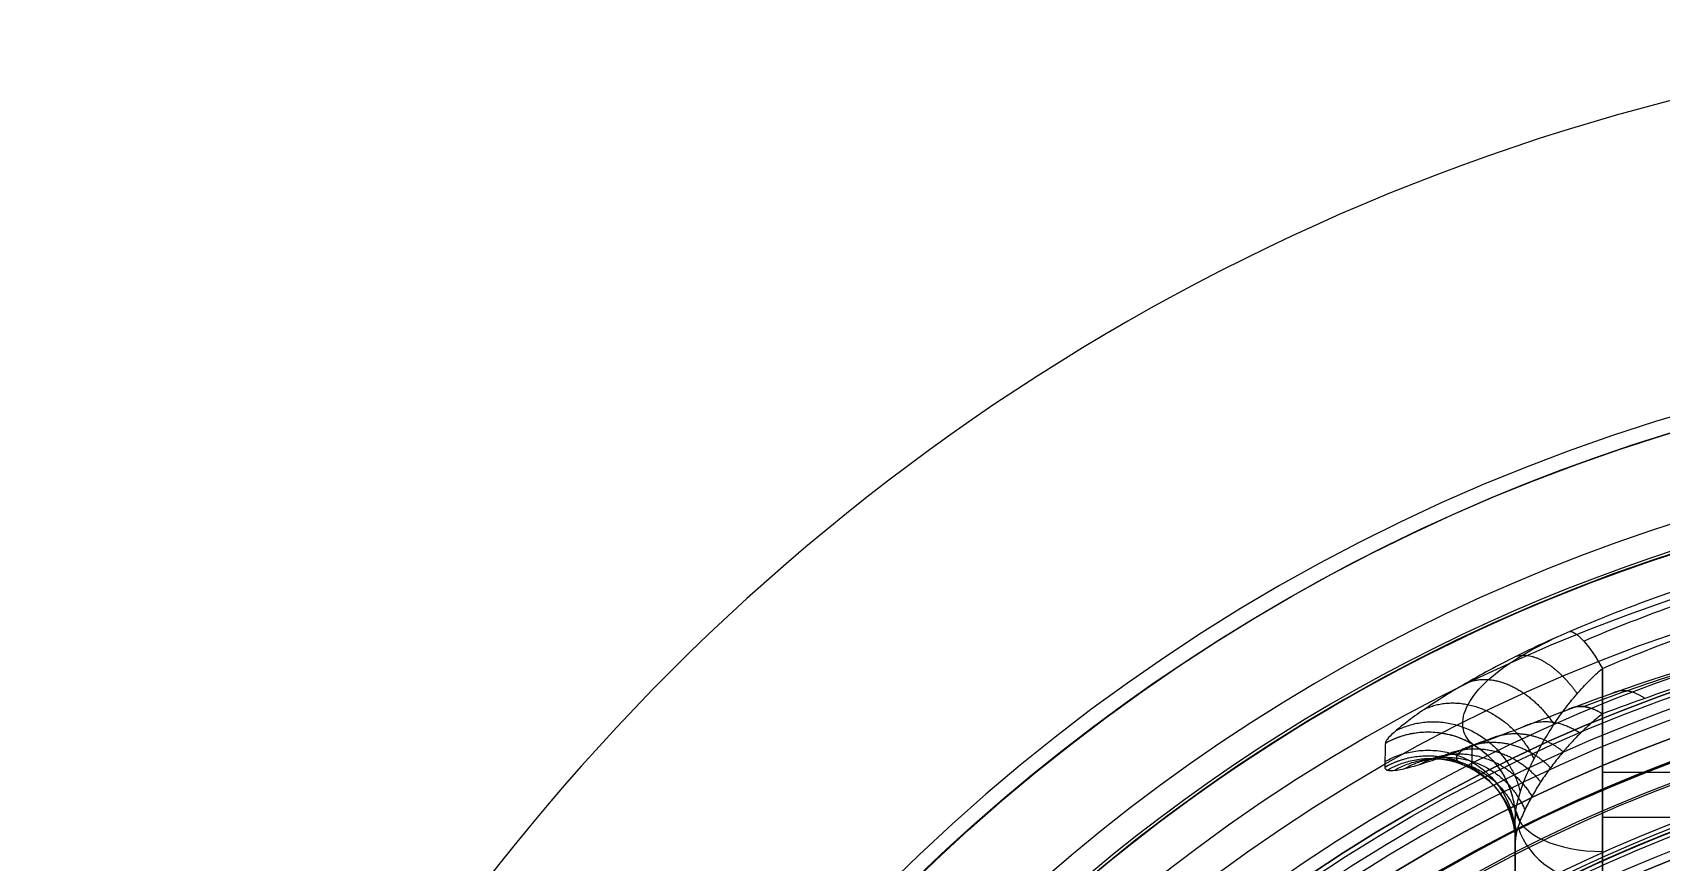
# Model space of a CAD drawing. Header units: centimetres. Extents: x -2.5 to 2.5, y -13.5 to 2.5.
# Drawn here: x -2.5 to -0.632, y 1.548 to 2.5 of the extents above; entities that cross this region are included whole.
import ezdxf

# ---------------------------------------------------------------- set-up
doc = ezdxf.new("R2010")
doc.units = ezdxf.units.CM
doc.layers.add('Default', color=7, linetype='Continuous', true_color=0x000000)

msp = doc.modelspace()

# ---------------------------------------------------------------- linework, layer by layer
at = {"layer": 'Default'}
for p, q in [((-0.7, 1.7702, -9.5908), (-0.7, 1.3875, -9.3699)), ((0.931, 1.6507, -9.5218), (-0.7, 1.6507, -9.5218)), ((0.9553, 1.5992, -8.8034), (-0.7, 1.5992, -8.8034)), ((-0.8, 1.5838, -9.2145), (-0.8, 1.4772, -9.2145))]:
    msp.add_line(p, q, dxfattribs=at)
for centre, radius, start, end in [((0, 0, -12.2), 2.4997, 90, 270), ((0, 0, -12), 2.15, 0, 180), ((0, 0, -12.2), 2.15, 0, 180), ((0, 0, -12.1), 2.15, 0, 180), ((0, 0, -11.7), 2.033, 44.4199, 268.9001), ((0, 0, 2.2036), 2.0033, 58.7229, 180), ((0, 0, -3.2), 2, 90, 270), ((0, 0, 2.7502), 2, 0, 180), ((0, 0, 3.2003), 2, 360, 180), ((0, 0, 2.9752), 2, 0, 180), ((0, 0, 2.7003), 1.95, 0, 180), ((0, 0, 3.2502), 1.95, 0, 180), ((0, 0, 2.7331), 1.8654, 0, 180), ((0, 0, -12.2), 1.85, 0, 180), ((0, 0, -12.1), 1.85, 0, 180), ((0, 0, 2.3), 1.82, 0, 180), ((0, 0, 2.28), 1.8, 0, 180), ((0, 0, 2.1979), 1.8, 90, 180), ((0, 0, 2.0421), 1.8, 90, 180), ((0, 0, 1.4), 1.8, 0, 180), ((0, 0, 1.625), 1.775, 90, 270), ((0, 0, 2.2181), 1.775, 90, 270), ((0, 0, 1.7716), 1.775, 90, 270), ((0, 0, 2.2306), 1.775, 90.4684, 270), ((0, 0, -11.7), 1.7086, 55.0032, 268.5991), ((0, 0, -11.7), 1.7086, 55.0032, 268.5991), ((0, 0, -3.2), 1.7, 90, 270), ((0, 0, -12.2), 1.7, 44.9992, 180), ((0, 0, -11.95), 1.7, 44.9992, 180), ((0, 0, -3.999), 1.7039, 90, 154.1236), ((0, 0, 1.9431), 1.695, 90, 270), ((0, 0, 2.1931), 1.695, 90, 270), ((0, 0, 1.9681), 1.67, 90, 270), ((0, 0, -2.3), 1.6, 304.7778, 235.2223), ((0, 0, -2.85), 1.6, 90, 270), ((0, 0, 1.4), 1.5927, 0, 180), ((0, 0, -3.4), 1.6001, 88.8984, 154.0566)]:
    msp.add_arc(centre, radius, start, end, dxfattribs=at)
at = {"layer": 'Default', "extrusion": (0, 0, -1)}
for centre, radius, start, end in [((0, 0, 11.6), 2.133, 271.0999, 132.77), ((0, 0, 11.5897), 2.1324, 271.0999, 90), ((0, 0, -2.1), 2, 301.4085, 90), ((0, 0, 0.55), 2, 343.3399, 90), ((0, 0, -2.7003), 1.9124, 360, 180), ((0, 0, 12), 1.85, 0, 180), ((0, 0, -2.9845), 1.7739, 0, 180), ((0, 0, -2.12), 1.845, 270, 90), ((0, 0, -2.3), 1.8322, 0, 180), ((0, 0, 0.9), 1.7, 336.1372, 203.8627), ((0, 0, -2.239), 1.8, 0, 180), ((0, 0, -1.721), 1.8, 0, 180), ((0, 0, -0.4), 1.7, 350.0409, 189.9591), ((0, 0, -3.0503), 1.68, 51.8372, 128.1628), ((0, 0, -1.9181), 1.775, 270, 90), ((0, 0, -2.2431), 1.775, 270, 87.8627), ((0, 0, -1.6), 1.75, 270, 90), ((0, 0, -1.9431), 1.75, 270, 90), ((0, 0, -2.1931), 1.75, 270, 90), ((0, 0, 2.95), 1.7, 270, 90), ((0, 0, 3.075), 1.7, 270, 90), ((0, 0, -0.5), 1.6, 350.0409, 189.9591), ((0, 0, -2.1681), 1.67, 270, 90), ((0, 0, -2.0681), 1.67, 270, 90), ((0, 0, 3.9), 1.6039, 25.8764, 91.1016)]:
    msp.add_arc(centre, radius, start, end, dxfattribs=at)
at = {"layer": 'Default', "extrusion": (0.89643, 0.383806, -0.221597)}
msp.add_arc((1.8569, -9.4294, 2.1772), 0.1, 4.6636, 62.6359, dxfattribs=at)
at = {"layer": 'Default', "extrusion": (6.96334e-05, 1.13654e-14, -1)}
msp.add_arc((0.0008, 0, 11.7003), 1.7, 360, 124.6181, dxfattribs=at)
at = {"layer": 'Default', "extrusion": (1.18574e-07, 1.91766e-06, -1)}
msp.add_arc((0, 0, -2.2849), 1.7524, 93.5352, 86.4648, dxfattribs=at)
at = {"layer": 'Default', "extrusion": (0.794692, 0.304176, 0.525302)}
msp.add_arc((1.7738, -7.2362, -4.5501), 0.1, 323.982, 4.3889, dxfattribs=at)
at = {"layer": 'Default', "extrusion": (-4.41645e-08, 4.39232e-08, 1)}
msp.add_arc((0, 0, -2.2), 1.7, 304.7778, 235.2223, dxfattribs=at)
at = {"layer": 'Default', "extrusion": (9.59104e-06, 5.99974e-06, -1)}
msp.add_arc((0, 0, 3.2999), 1.7001, 25.9434, 90, dxfattribs=at)
at = {"layer": 'Default', "extrusion": (-1.66441e-08, 0.08668, -0.996236)}
msp.add_arc((0.9, 0.779, 9.479), 0.1, 60.6993, 180, dxfattribs=at)
at = {"layer": 'Default', "extrusion": (1.12458e-08, 0.082507, -0.99659)}
msp.add_arc((0.9, 0.818, 9.152), 0.1, 60.266, 180, dxfattribs=at)
at = {"layer": 'Default', "extrusion": (0, -0.866025, 0.5)}
msp.add_arc((-0.7, -7.3208, -6.0859), 0.1, 185.5991, 270, dxfattribs=at)
at = {"layer": 'Default', "extrusion": (0, 0.5, 0.866025)}
msp.add_arc((0.7, -5.8866, -6.9754), 0.1, 14.7821, 89.9996, dxfattribs=at)
at = {"layer": 'Default'}
for points, degree in [([(0, 1.9635, -9.7523), (-0.0416, 1.9635, -9.7523), (-0.1249, 1.9607, -9.7508), (-0.2496, 1.9482, -9.7439), (-0.3736, 1.9274, -9.7325), (-0.4967, 1.8981, -9.7164), (-0.6183, 1.8603, -9.6957), (-0.6981, 1.8294, -9.6788), (-0.7376, 1.8125, -9.6695)], 3), ([(-0.7, 1.7702, -9.5908), (-0.6625, 1.7863, -9.6001), (-0.5868, 1.8156, -9.617), (-0.4711, 1.8517, -9.6379), (-0.3543, 1.8795, -9.6539), (-0.2365, 1.8994, -9.6654), (-0.118, 1.9112, -9.6722), (-0.0393, 1.9138, -9.6737), (0, 1.9138, -9.6737)], 3), ([(-0.7393, 1.7231, -8.541), (-0.7014, 1.7376, -8.5173), (-0.6261, 1.764, -8.4743), (-0.5162, 1.7957, -8.4228), (-0.409, 1.8204, -8.3826), (-0.304, 1.8389, -8.3525), (-0.2009, 1.8516, -8.3318), (-0.0996, 1.859, -8.3198), (-0.033, 1.8606, -8.3171), (0, 1.8606, -8.3171)], 3), ([(0, 1.8474, -8.3734), (-0.0308, 1.8474, -8.3734), (-0.093, 1.8459, -8.376), (-0.1882, 1.8391, -8.3877), (-0.2856, 1.8272, -8.4083), (-0.3851, 1.81, -8.4382), (-0.4869, 1.7868, -8.4784), (-0.5917, 1.7569, -8.5302), (-0.6637, 1.7318, -8.5736), (-0.7, 1.718, -8.5976)], 3), ([(-0.7376, 1.8125, -9.6695), (-0.7466, 1.8087, -9.6674), (-0.7653, 1.8004, -9.6616), (-0.7953, 1.7861, -9.6471), (-0.8259, 1.7704, -9.6263), (-0.8559, 1.7537, -9.5987), (-0.8842, 1.7365, -9.5646), (-0.9083, 1.7206, -9.5258), (-0.9269, 1.707, -9.4852), (-0.9399, 1.6963, -9.4442), (-0.9474, 1.6886, -9.4043), (-0.9489, 1.6856, -9.38), (-0.9489, 1.6846, -9.3682)], 3), ([(-0.8, 1.5977, -9.3758), (-0.8, 1.6023, -9.3858), (-0.7988, 1.6129, -9.4068), (-0.7928, 1.6342, -9.4421), (-0.783, 1.6578, -9.4761), (-0.771, 1.6813, -9.5062), (-0.7578, 1.7032, -9.5316), (-0.7439, 1.723, -9.5524), (-0.7296, 1.7408, -9.5691), (-0.715, 1.7566, -9.5821), (-0.705, 1.7659, -9.5883), (-0.7, 1.7702, -9.5908)], 3), ([(-0.7, 1.3875, -9.3699), (-0.7, 1.5789, -9.4804), (-0.7, 1.7702, -9.5908)], 2), ([(-0.9496, 1.6569, -9.0462), (-0.9496, 1.6553, -9.0273), (-0.9479, 1.653, -8.9869), (-0.9385, 1.6526, -8.9175), (-0.9214, 1.6564, -8.8429), (-0.9007, 1.6627, -8.7786), (-0.8786, 1.6703, -8.7243), (-0.8555, 1.6787, -8.6777), (-0.8321, 1.6875, -8.6383), (-0.8084, 1.6965, -8.6053), (-0.785, 1.7055, -8.5781), (-0.7619, 1.7144, -8.5565), (-0.7468, 1.7202, -8.5457), (-0.7393, 1.7231, -8.541)], 3), ([(-0.7, 1.718, -8.5976), (-0.7044, 1.7146, -8.6035), (-0.7129, 1.7077, -8.6166), (-0.7247, 1.6966, -8.6403), (-0.7359, 1.6851, -8.6675), (-0.7466, 1.6728, -8.6983), (-0.7569, 1.66, -8.733), (-0.7667, 1.6464, -8.7719), (-0.776, 1.6321, -8.8154), (-0.7845, 1.6171, -8.864), (-0.7921, 1.6016, -8.9187), (-0.798, 1.5857, -8.9806), (-0.8, 1.5752, -9.0281), (-0.8, 1.5703, -9.0533)], 3), ([(-0.7, 1.718, -8.5976), (-0.7, 1.5345, -8.9155), (-0.7, 1.3509, -9.2333)], 2), ([(-0.9489, 1.6846, -9.3682), (-0.949, 1.6814, -9.3324), (-0.9492, 1.6752, -9.2608), (-0.9494, 1.6659, -9.1535), (-0.9495, 1.6599, -9.0819), (-0.9496, 1.6569, -9.0462)], 3), ([(-0.8, 1.4375, -9.2833), (-0.8, 1.5176, -9.3295), (-0.8, 1.5977, -9.3758)], 2), ([(-0.8, 1.5703, -9.0533), (-0.8, 1.5733, -9.0891), (-0.8, 1.5793, -9.1607), (-0.8, 1.5884, -9.2682), (-0.8, 1.5946, -9.3399), (-0.8, 1.5977, -9.3758)], 3), ([(-0.8, 1.4375, -9.2833), (-0.8, 1.5039, -9.1683), (-0.8, 1.5703, -9.0533)], 2)]:
    msp.add_open_spline(points, degree=degree, dxfattribs=at)
for points, knots in [([(-0.7215, 1.8016, -9.6234), (-0.6862, 1.8167, -9.6321), (-0.6028, 1.8493, -9.651), (-0.4662, 1.8915, -9.6753), (-0.31, 1.9256, -9.695), (-0.1536, 1.9453, -9.7064), (-0.0491, 1.9495, -9.7088), (0, 1.9495, -9.7088)], [0.076931, 0.076931, 0.076931, 0.076931, 1.287939, 2.891416, 4.532997, 6.235934, 7.743399, 7.743399, 7.743399, 7.743399]), ([(0, 1.8593, -8.3404), (-0.0641, 1.8593, -8.3404), (-0.2112, 1.8523, -8.3526), (-0.4419, 1.8157, -8.416), (-0.6129, 1.7663, -8.5016), (-0.7047, 1.7326, -8.56), (-0.721, 1.7264, -8.5707)], [0.062269, 0.062269, 0.062269, 0.062269, 2.041312, 4.598698, 7.504526, 8.143319, 8.143319, 8.143319, 8.143319]), ([(-0.8495, 1.6837, -9.3683), (-0.8495, 1.6837, -9.3683), (-0.8554, 1.6888, -9.3874), (-0.8628, 1.7023, -9.4318), (-0.8572, 1.7277, -9.5035), (-0.8349, 1.7558, -9.5729), (-0.799, 1.7823, -9.6289), (-0.766, 1.7997, -9.6569), (-0.7501, 1.8071, -9.6661)], [0, 0, 0, 0, 0, 0.2121544, 0.4325632, 0.6440225, 0.8324107, 0.9675343, 0.9675343, 0.9675343, 0.9675343]), ([(-0.8249, 1.6902, -8.6287), (-0.827, 1.6896, -8.6342), (-0.8364, 1.6868, -8.66), (-0.8488, 1.6823, -8.7049), (-0.8597, 1.677, -8.764), (-0.866, 1.672, -8.8224), (-0.8682, 1.6674, -8.8811), (-0.8663, 1.6633, -8.9384), (-0.8605, 1.6596, -8.9938), (-0.8539, 1.6575, -9.0292), (-0.8498, 1.6565, -9.0462), (-0.8498, 1.6565, -9.0462)], [0.2160719, 0.2160719, 0.2160719, 0.2160719, 0.2462983, 0.3570982, 0.4604685, 0.5693301, 0.6789766, 0.786886, 0.8936173, 1, 1, 1, 1, 1]), ([(-0.8498, 1.6565, -9.0462), (-0.8497, 1.6586, -9.0717), (-0.8495, 1.6674, -9.1791), (-0.8493, 1.6765, -9.2864), (-0.8491, 1.6835, -9.3683)], [0.032362, 0.032362, 0.032362, 0.032362, 0.801012, 3.268538, 3.268538, 3.268538, 3.268538])]:
    msp.add_open_spline(points, degree=3, knots=knots, dxfattribs=at)
for points, weights in [([(-0.7985, 1.7843, -9.6442), (-0.7774, 1.7905, -9.6062), (-0.751, 1.7722, -9.5794), (-0.7289, 1.7412, -9.5692)], [1.0046595273, 0.975466364125, 1.08345033099, 1.32861142789]), ([(-0.8549, 1.754, -9.5984), (-0.8207, 1.7673, -9.5605), (-0.7818, 1.7457, -9.5369), (-0.7556, 1.7059, -9.5342)], [1.02994692542, 0.943848107737, 1.0434028998, 1.32861130161]), ([(-0.6881, 1.742, -8.5102), (-0.6777, 1.7475, -8.5305), (-0.665, 1.7454, -8.5501), (-0.6514, 1.7358, -8.5667)], [1.02899945899, 0.989436126799, 0.990354340865, 1.03175410119]), ([(-0.9033, 1.7238, -9.5328), (-0.8549, 1.7461, -9.4986), (-0.8033, 1.7188, -9.4809), (-0.7785, 1.6664, -9.487)], [1.0884020226, 0.915840483359, 0.995910195777, 1.32861115986]), ([(-0.7394, 1.7231, -8.5411), (-0.7278, 1.7295, -8.5623), (-0.7139, 1.7271, -8.5818), (-0.7, 1.718, -8.5976)], [1.0293774903, 1.0755824189, 1.17629069522, 1.33150231929]), ([(-0.9367, 1.6988, -9.4531), (-0.8737, 1.7314, -9.4288), (-0.81, 1.6966, -9.4201), (-0.7943, 1.6282, -9.4319)], [1.18881477465, 0.896877206258, 0.943475952078, 1.32861101211]), ([(-0.7927, 1.7025, -8.5874), (-0.7713, 1.7141, -8.6093), (-0.7471, 1.7104, -8.6286), (-0.7253, 1.6959, -8.6424)], [1.00504300909, 1.02893935187, 1.13776046682, 1.33150635394]), ([(-0.9489, 1.6846, -9.3682), (-0.8741, 1.7264, -9.3646), (-0.8, 1.6832, -9.3683), (-0.8, 1.5977, -9.3758)], [1.32871015564, 0.890463045866, 0.89042995062, 1.3286108699]), ([(-0.8649, 1.6753, -8.6971), (-0.8283, 1.6958, -8.718), (-0.7883, 1.6858, -8.7353), (-0.7596, 1.6562, -8.744)], [1.01041841108, 0.964293167082, 1.07132502045, 1.3315139712]), ([(-0.8343, 1.6867, -8.6428), (-0.8046, 1.703, -8.6645), (-0.7716, 1.6965, -8.683), (-0.745, 1.6746, -8.6942)], [1.00050451044, 0.991546480824, 1.10188176262, 1.33151035584]), ([(-0.9496, 1.6569, -9.0462), (-0.8746, 1.6995, -9.0426), (-0.8, 1.6563, -9.0462), (-0.8, 1.5703, -9.0533)], [1.33156502645, 0.889488350482, 0.889478324745, 1.33153494924]), ([(-0.9494, 1.6633, -9.1227), (-0.8745, 1.7058, -9.1191), (-0.8, 1.6626, -9.1227), (-0.8, 1.5767, -9.1299)], [1.33154998389, 0.889938040276, 0.8894838064, 1.33018728226]), ([(-0.9468, 1.6535, -8.986), (-0.8782, 1.6932, -8.9908), (-0.8094, 1.6571, -8.9981), (-0.7986, 1.5812, -9.0014)], [1.23687769573, 0.892134997762, 0.923686258486, 1.3315314779]), ([(-0.9389, 1.6531, -8.9263), (-0.8768, 1.6893, -8.9369), (-0.8135, 1.6596, -8.9469), (-0.7948, 1.5938, -8.9492)], [1.16345703893, 0.899293205, 0.955316857093, 1.3315279952]), ([(-0.9265, 1.6554, -8.8668), (-0.8709, 1.6877, -8.8815), (-0.8131, 1.6638, -8.8938), (-0.7889, 1.6079, -8.8966)], [1.10612262932, 0.910327998096, 0.985461946352, 1.33152447408]), ([(-0.9097, 1.66, -8.8075), (-0.8605, 1.6883, -8.8251), (-0.8085, 1.6698, -8.8394), (-0.7809, 1.6234, -8.8437)], [1.06206742157, 0.925058724095, 1.01487654901, 1.3315208963]), ([(-0.8888, 1.6668, -8.75), (-0.846, 1.6911, -8.7696), (-0.8, 1.6773, -8.7856), (-0.7709, 1.6398, -8.792)], [1.03027618341, 0.943301909118, 1.04371562937, 1.33151734415])]:
    msp.add_rational_spline(points, weights, degree=3, dxfattribs=at)

doc.saveas('drawing.dxf')
